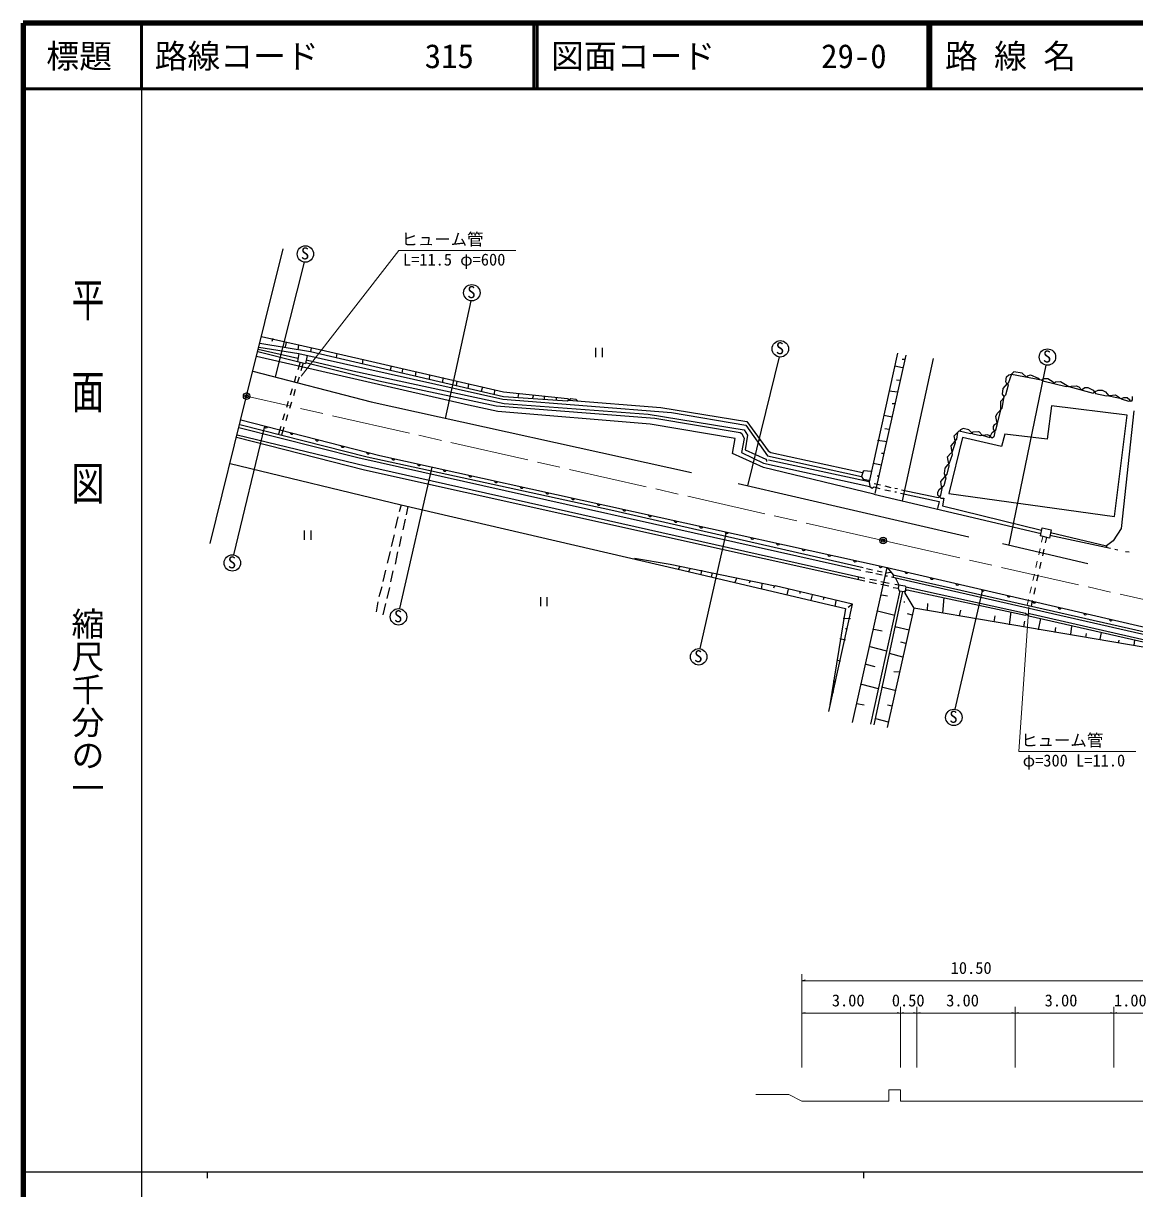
# Model space of a CAD drawing. Units: millimetres, scale not verified, with parts at other scales. Extents: x 40000 to 680000, y 20000 to 380000.
# Drawn here: x 40000 to 209281, y 202409 to 380000 of the extents above; entities that cross this region are included whole.
import ezdxf
from ezdxf.enums import TextEntityAlignment as Align

# ---------------------------------------------------------------- set-up
doc = ezdxf.new("R2010")
doc.units = ezdxf.units.MM
doc.header["$LTSCALE"] = 1000
doc.header["$PDMODE"] = 32
doc.header["$PDSIZE"] = 500
doc.linetypes.add('CHAIN', pattern=[18.5, 12, -1.5, 3.5, -1.5])
for name, color, linetype, lineweight in [('M-BGD', 7, 'Continuous', 25), ('M-BMK', 2, 'CHAIN', 13), ('M-BMK-SRVR', 3, 'Continuous', 25), ('M-STR-HTXT', 7, 'Continuous', 13), ('M-TTL', 2, 'Continuous', 140), ('M-TTL-BAND', 7, 'Continuous', 25), ('M-TTL-LINE', 7, 'Continuous', 50)]:
    doc.layers.add(name, color=color, linetype=linetype, lineweight=lineweight)
doc.layers.add('M-OTRS', color=6, linetype='Continuous')
doc.layers.add('M-TTL-TXT', color=7, linetype='Continuous')
doc.styles.add('@ＭＳ ゴシック', font='')
doc.styles.add('ＭＳ ゴシック', font='')
doc.styles.get('@ＭＳ ゴシック').set_extended_font_data('@MS Gothic')
doc.styles.get('ＭＳ ゴシック').set_extended_font_data('MS Gothic')

msp = doc.modelspace()

# ---------------------------------------------------------------- linework, layer by layer
at = {"layer": 'M-BGD'}
for p, q in [((82800, 343605), (78369, 326124)), ((108146, 337707), (104251, 319758)), ((76264, 332280), (86048, 330087)), ((75786, 330348), (81814, 328987)), ((75858, 330636), (81984, 329664)), ((76013, 331266), (83762, 330003)), ((78004, 331950), (77835, 331527)), ((80036, 331357), (79867, 330680)), ((81899, 330934), (81814, 330257)), ((83846, 330511), (83762, 330003)), ((127162, 330545), (127162, 329145)), ((128212, 329145), (128212, 330545)), ((107807, 321790), (75510, 329230)), ((75697, 329987), (81739, 328458)), ((81984, 329664), (81739, 328458)), ((81984, 329664), (113056, 322721)), ((83240, 329383), (82969, 328173)), ((83084, 328733), (90196, 327039)), ((83762, 330003), (113141, 323145)), ((86048, 330087), (113141, 323822)), ((87741, 329664), (87656, 329071)), ((91720, 328817), (91636, 328055)), ((155136, 329156), (150310, 309513)), ((173170, 329749), (168852, 310106)), ((174440, 329410), (169698, 308328)), ((178588, 328902), (173847, 307227)), ((173847, 328817), (174270, 328817)), ((74963, 327015), (92990, 322298)), ((81739, 328458), (82969, 328173)), ((82167, 328359), (81810, 327175)), ((82647, 328247), (82288, 327059)), ((83000, 328309), (94176, 325515)), ((90196, 327039), (113226, 322044)), ((96038, 327717), (95869, 327124)), ((97732, 327293), (97647, 326701)), ((99764, 326955), (99679, 326193)), ((172746, 327801), (173932, 327547)), ((195733, 327914), (190103, 300539)), ((190865, 326870), (190526, 326531)), ((192135, 326701), (190865, 326870)), ((81520, 326218), (81231, 325261)), ((81999, 326101), (81710, 325144)), ((94176, 325515), (112040, 321705)), ((101880, 326362), (101796, 325769)), ((103912, 326023), (103828, 325261)), ((106029, 325431), (105944, 324838)), ((107807, 325007), (107722, 324330)), ((173000, 325685), (173593, 325600)), ((189256, 324330), (189934, 325092)), ((189680, 325346), (189764, 326108)), ((189764, 325177), (189680, 325346)), ((189764, 326108), (190103, 326447)), ((189934, 325092), (189764, 325177)), ((190018, 325092), (189934, 325092)), ((189934, 325092), (190018, 324838)), ((190526, 326531), (190018, 325092)), ((190103, 326447), (190526, 326531)), ((190526, 326531), (195098, 325685)), ((192728, 326108), (192135, 326701)), ((192897, 326108), (192982, 326277)), ((192982, 326277), (193405, 326447)), ((193405, 326447), (194590, 325939)), ((194590, 325939), (194760, 325685)), ((195098, 325685), (195268, 325515)), ((195352, 325854), (195183, 325685)), ((195268, 325515), (198824, 324669)), ((195352, 325854), (196030, 325854)), ((196030, 325854), (196876, 325346)), ((196876, 325346), (196961, 325177)), ((196961, 325177), (197215, 325346)), ((197215, 325346), (197977, 325431)), ((197977, 325431), (199247, 324669)), ((80942, 324303), (80653, 323346)), ((81421, 324187), (81132, 323230)), ((109924, 324584), (109754, 323907)), ((111786, 324076), (111702, 323483)), ((113141, 323822), (122878, 322806)), ((115427, 323568), (115342, 322975)), ((117713, 323314), (117544, 322891)), ((171900, 323991), (173170, 323822)), ((189172, 323483), (189256, 324330)), ((189426, 323145), (189172, 323483)), ((189595, 323314), (189426, 323145)), ((190018, 324838), (189595, 323314)), ((198824, 324669), (200348, 324753)), ((199247, 324669), (202972, 323653)), ((200348, 324753), (200771, 324584)), ((200771, 324584), (201194, 324161)), ((201194, 324161), (201702, 324499)), ((201702, 324499), (202126, 324499)), ((202126, 324499), (202972, 324076)), ((202972, 324076), (203311, 323568)), ((202972, 323653), (203142, 323822)), ((203142, 323822), (203734, 324076)), ((203311, 323568), (205004, 323229)), ((203734, 324076), (204327, 324076)), ((204327, 324076), (204835, 323822)), ((204835, 323822), (205343, 323229)), ((205004, 323229), (206359, 323399)), ((205343, 323229), (207290, 322806)), ((206359, 323399), (206952, 322975)), ((80364, 322389), (80075, 321432)), ((80842, 322272), (80553, 321315)), ((92990, 322298), (141758, 311545)), ((112294, 320859), (107807, 321790)), ((112040, 321705), (136170, 319843)), ((113056, 322721), (138710, 320689)), ((113141, 323145), (122878, 322467)), ((113226, 322044), (135154, 320435)), ((119322, 323145), (119322, 322721)), ((121184, 322975), (121184, 322637)), ((122878, 322806), (123047, 322637)), ((122878, 322467), (123386, 322806)), ((123047, 322637), (123047, 322552)), ((123047, 322552), (137102, 321451)), ((123386, 322806), (124148, 322721)), ((124148, 322721), (124402, 322467)), ((137102, 321451), (150225, 319335)), ((172323, 322044), (172831, 322044)), ((189426, 322975), (188833, 322383)), ((188833, 322383), (188833, 321028)), ((189087, 321367), (189426, 323145)), ((196622, 321705), (195945, 316625)), ((208137, 320266), (196622, 321705)), ((206952, 322975), (206952, 322806)), ((207290, 322806), (207629, 322975)), ((207290, 322721), (207290, 322806)), ((208391, 322383), (207290, 322721)), ((207629, 322975), (208137, 322975)), ((208137, 322975), (208560, 322637)), ((208560, 322467), (208391, 322383)), ((208560, 322637), (208560, 322467)), ((208730, 322383), (208560, 322467)), ((208899, 322637), (208730, 322383)), ((208899, 323145), (208899, 322637)), ((79785, 320474), (79496, 319517)), ((80264, 320358), (79975, 319400)), ((135493, 318911), (112294, 320859)), ((135154, 320435), (149802, 318065)), ((136170, 319843), (149209, 317641)), ((138710, 320689), (150056, 318742)), ((171053, 320266), (172323, 320012)), ((188156, 320097), (188325, 320520)), ((188325, 319081), (188156, 320097)), ((188325, 320520), (189087, 321367)), ((188833, 321028), (188325, 319081)), ((206190, 304857), (208137, 320266)), ((209153, 320943), (207206, 302994)), ((76751, 318629), (71993, 299015)), ((72832, 318384), (90958, 313831)), ((72955, 318882), (92398, 313916)), ((79207, 318560), (78850, 317376)), ((79686, 318443), (79327, 317254)), ((148447, 316710), (135493, 318911)), ((149802, 318065), (150310, 317218)), ((150056, 318742), (153358, 314085)), ((150225, 319335), (153442, 314847)), ((171222, 318234), (171900, 318149)), ((181806, 317133), (182568, 317895)), ((182568, 317895), (184261, 317472)), ((182737, 318065), (182652, 317895)), ((183160, 318234), (182737, 318065)), ((184007, 318065), (183160, 318234)), ((184684, 317387), (184007, 318065)), ((187563, 317641), (188156, 318065)), ((187902, 318827), (187732, 318573)), ((187732, 318573), (187732, 318149)), ((187732, 318149), (187986, 317726)), ((188325, 319081), (187902, 318827)), ((188156, 318065), (188410, 318996)), ((188410, 318996), (188325, 319081)), ((72472, 316928), (91974, 311969)), ((72556, 317269), (92144, 312561)), ((148024, 314424), (148447, 316710)), ((149209, 317641), (149463, 317472)), ((149802, 316710), (149378, 314593)), ((149463, 317472), (149802, 316710)), ((150310, 317218), (149971, 315017)), ((152172, 316625), (152003, 316371)), ((170122, 316456), (171561, 316287)), ((183076, 316879), (180959, 308328)), ((182144, 316625), (181298, 315609)), ((181467, 314593), (181975, 316117)), ((181975, 316117), (181806, 317133)), ((182314, 317641), (182144, 316625)), ((189002, 315525), (183076, 316879)), ((184261, 317472), (184515, 317557)), ((184515, 317557), (184684, 317726)), ((184684, 317726), (185446, 317811)), ((185785, 317133), (184684, 317387)), ((185446, 317811), (185616, 317726)), ((185616, 317726), (186039, 317218)), ((186886, 317303), (185785, 317133)), ((186039, 317218), (187224, 316879)), ((187224, 317133), (186886, 317303)), ((187309, 316964), (187224, 317133)), ((187224, 316879), (187309, 316964)), ((187309, 317133), (187563, 317641)), ((187309, 316964), (187309, 317133)), ((187563, 316795), (187309, 316964)), ((187817, 316964), (187563, 316795)), ((187986, 317726), (187817, 316964)), ((189510, 317387), (189002, 315525)), ((195945, 316625), (189510, 317387)), ((152765, 312307), (148024, 314424)), ((149378, 314593), (152765, 312985)), ((149971, 315017), (153104, 313577)), ((153442, 314847), (153866, 314593)), ((153866, 314593), (167836, 311545)), ((170714, 314509), (171138, 314509)), ((180790, 313916), (181298, 314509)), ((181298, 315609), (181467, 314255)), ((181298, 314509), (181467, 314593)), ((71488, 312943), (97562, 306635)), ((90958, 313831), (167582, 296644)), ((92144, 312561), (168174, 295459)), ((92398, 313916), (129482, 305873)), ((152765, 312985), (168936, 309429)), ((153104, 313577), (153188, 313408)), ((153188, 313408), (153188, 313239)), ((153358, 314085), (167666, 310953)), ((168852, 310106), (153527, 313408)), ((169444, 312985), (170714, 312731)), ((180790, 312731), (180366, 312223)), ((180705, 311291), (181044, 312561)), ((181044, 312561), (180790, 313916)), ((180959, 312815), (180790, 312731)), ((181467, 314255), (180959, 312815)), ((91974, 311969), (168174, 295035)), ((102204, 312379), (97308, 290802)), ((169529, 308243), (152765, 312307)), ((167920, 311715), (167666, 310953)), ((167666, 310953), (167920, 310529)), ((168090, 311799), (167920, 311715)), ((169106, 311715), (168090, 311799)), ((170037, 311037), (170291, 311037)), ((179774, 310191), (180705, 311291)), ((180366, 312223), (180282, 311376)), ((180282, 311376), (180536, 310699)), ((148870, 309852), (184007, 301724)), ((167920, 310529), (168767, 310360)), ((168767, 310360), (168936, 309429)), ((168936, 309429), (169275, 309175)), ((169275, 309175), (169529, 309344)), ((169529, 309344), (170460, 309090)), ((169614, 309852), (170545, 309683)), ((171222, 309513), (172154, 309259)), ((172746, 309175), (173170, 309090)), ((180197, 309513), (179435, 308836)), ((179858, 309429), (179774, 310191)), ((179774, 308074), (180028, 309344)), ((180028, 309344), (179858, 309429)), ((180536, 310699), (180197, 309513)), ((169529, 308243), (195014, 302232)), ((171222, 308921), (172069, 308751)), ((172746, 308582), (173000, 308582)), ((173593, 308413), (179520, 307143)), ((173762, 308921), (179350, 307735)), ((179435, 308836), (179266, 308497)), ((179266, 308497), (179266, 308159)), ((179266, 308159), (179774, 307651)), ((179350, 307735), (179604, 307820)), ((179604, 307820), (179774, 308074)), ((179774, 307651), (180197, 307651)), ((180197, 307651), (180028, 306465)), ((180959, 308328), (206190, 304857)), ((97562, 306635), (97224, 305534)), ((97562, 306635), (139726, 296813)), ((98578, 306381), (98324, 305111)), ((129482, 305873), (167920, 297067)), ((179520, 307143), (179266, 306042)), ((180028, 306465), (195098, 302740)), ((97054, 304772), (96631, 303079)), ((98155, 304433), (97816, 302825)), ((82775, 302687), (82775, 301287)), ((83825, 301287), (83825, 302687)), ((96462, 302063), (96038, 300285)), ((147070, 302474), (143028, 284706)), ((194929, 301893), (195194, 303094)), ((195194, 303094), (196549, 302804)), ((196549, 302804), (196284, 301555)), ((196377, 301994), (205597, 300031)), ((196467, 302418), (205004, 300369)), ((207206, 302994), (206020, 301131)), ((97562, 301809), (97224, 300285)), ((189172, 300708), (202126, 297660)), ((196284, 301555), (194929, 301893)), ((195860, 301661), (195670, 300820)), ((206020, 301131), (205004, 300369)), ((205004, 300369), (205004, 300115)), ((95869, 299523), (95446, 297745)), ((96970, 299438), (96631, 297575)), ((133106, 298476), (138541, 297575)), ((195450, 299845), (195229, 298869)), ((206274, 299861), (206698, 299777)), ((207883, 299523), (208416, 299456)), ((95192, 296644), (94768, 294951)), ((138541, 297575), (154543, 294273)), ((139980, 297237), (139726, 296813)), ((139726, 296813), (165211, 290802)), ((141589, 296898), (141335, 296475)), ((143282, 296644), (143198, 296051)), ((166312, 273445), (171561, 297067)), ((168428, 296898), (169360, 296729)), ((171561, 297067), (172492, 295967)), ((195009, 297894), (194788, 296918)), ((96292, 296559), (95954, 294866)), ((144891, 296136), (144806, 295713)), ((148616, 295374), (148362, 294781)), ((150648, 294951), (150564, 294697)), ((167158, 295628), (167158, 295289)), ((168344, 296475), (169360, 296305)), ((168852, 294866), (169952, 294612)), ((168936, 295289), (169952, 295120)), ((169868, 296136), (170799, 295967)), ((170037, 296559), (170799, 296390)), ((170630, 294951), (171900, 294697)), ((171392, 295797), (171646, 295797)), ((172069, 296305), (171476, 296221)), ((172238, 295628), (236839, 280896)), ((172492, 295967), (172492, 295628)), ((172492, 295967), (244882, 279541)), ((172831, 295459), (173339, 294443)), ((194568, 295943), (194348, 294968)), ((94599, 294104), (94176, 292580)), ((95784, 294019), (95361, 292326)), ((152511, 294697), (152426, 293850)), ((154374, 294189), (154289, 293935)), ((166312, 291479), (154543, 294273)), ((156490, 293765), (156321, 292919)), ((158268, 293427), (158268, 293088)), ((173508, 293511), (169021, 273191)), ((173932, 293427), (169529, 273107)), ((170630, 294527), (171815, 294273)), ((172492, 294019), (173254, 293935)), ((172746, 294527), (174270, 294273)), ((173339, 294443), (173254, 293935)), ((173254, 293935), (173424, 293511)), ((173424, 293511), (174186, 293427)), ((174186, 293427), (174609, 293681)), ((174270, 294273), (174440, 294104)), ((174440, 294104), (174270, 293173)), ((174270, 293173), (175625, 290887)), ((174440, 294104), (192643, 290125)), ((174609, 293681), (192643, 289786)), ((186113, 293695), (181890, 275477)), ((194127, 293992), (193907, 293017)), ((94006, 291818), (93752, 290294)), ((95192, 291564), (94768, 289871)), ((118764, 292556), (118764, 291156)), ((119814, 291156), (119814, 292556)), ((160131, 292919), (159962, 292072)), ((161909, 292495), (161824, 292157)), ((162671, 275139), (166312, 291479)), ((163772, 291987), (163602, 291141)), ((166312, 291479), (165634, 290971)), ((170714, 292919), (171646, 292749)), ((174186, 291903), (174186, 291733)), ((177742, 291564), (177657, 290548)), ((180197, 292495), (180028, 290125)), ((193686, 292041), (193497, 291201)), ((165211, 290802), (162840, 276155)), ((170122, 290463), (172746, 289786)), ((175625, 290887), (171561, 272683)), ((174609, 290040), (175371, 289871)), ((219228, 283436), (175625, 290887)), ((182737, 290548), (182568, 289701)), ((187986, 289701), (187817, 288770)), ((190442, 290294), (190188, 288347)), ((192643, 290125), (193151, 289701)), ((192643, 289786), (193236, 290040)), ((193151, 289701), (219313, 283775)), ((193236, 290040), (244374, 278441)), ((164872, 289363), (165973, 289278)), ((165211, 287754), (165550, 287754)), ((172746, 288093), (174948, 287585)), ((192521, 288887), (192356, 288028)), ((194929, 289278), (194590, 287585)), ((197215, 287923), (197130, 287161)), ((199670, 288093), (199501, 286907)), ((164364, 286230), (165211, 286061)), ((169529, 287669), (170799, 287415)), ((201872, 286992), (201787, 286399)), ((204158, 287161), (203988, 286145)), ((206867, 285976), (206782, 285553)), ((209238, 285976), (209153, 285214)), ((168936, 285045), (171476, 284367)), ((173593, 285722), (174355, 285553)), ((163941, 282928), (164449, 282843)), ((171900, 284029), (173932, 283436)), ((168344, 282335), (169698, 281997)), ((172577, 281235), (173424, 281150)), ((163348, 279795), (163772, 279711)), ((167666, 279287), (170206, 278610)), ((170714, 278864), (172746, 278356)), ((163094, 278102), (163433, 278102)), ((166904, 276324), (168090, 276155)), ((171646, 276155), (172323, 275985)), ((169783, 274038), (171730, 273530))]:
    msp.add_line(p, q, dxfattribs=at)
at = {"layer": 'M-BGD', "lineweight": 13}
for p, q in [((158588, 220869), (158588, 235088)), ((158588, 234088), (159088, 234213)), ((158588, 234088), (211088, 234088)), ((158588, 229137), (159088, 229262)), ((158588, 229137), (173588, 229137)), ((173588, 229137), (173088, 229262)), ((173588, 220869), (173588, 230137)), ((173588, 220869), (173588, 230137)), ((173588, 220869), (173588, 230137)), ((173588, 229137), (174088, 229262)), ((173588, 229137), (176088, 229137)), ((176088, 229137), (175588, 229262)), ((176088, 220869), (176088, 230137)), ((176088, 229137), (176588, 229262)), ((176088, 229137), (191088, 229137)), ((191088, 229137), (190588, 229262)), ((191088, 220869), (191088, 230137)), ((191088, 220869), (191088, 230137)), ((191088, 229137), (191588, 229262)), ((191088, 229137), (206088, 229137)), ((206088, 229137), (205588, 229262)), ((206088, 220869), (206088, 230137)), ((206088, 220869), (206088, 230137)), ((206088, 229137), (206588, 229262)), ((206088, 229137), (211088, 229137)), ((156588, 216741), (151588, 216741)), ((158588, 215741), (156588, 216741)), ((173588, 217472), (171812, 217472)), ((171812, 217472), (171812, 215741)), ((173588, 215741), (173588, 217472)), ((171812, 215741), (158588, 215741)), ((173588, 215741), (176088, 215741)), ((176088, 215741), (191088, 215741)), ((191088, 215741), (206088, 215741)), ((206088, 215741), (211088, 215741))]:
    msp.add_line(p, q, dxfattribs=at)
at = {"layer": 'M-BGD'}
msp.add_lwpolyline([(73122, 319561), (94291, 314126), (171561, 297067), (244993, 280050)], dxfattribs=at)
for centre in [(82967, 344844), (108313, 338946), (155303, 330395), (195993, 329137), (71835, 297765), (97151, 289552), (142871, 283456), (181733, 274227)]:
    msp.add_circle(centre, 1250, dxfattribs=at)
for centre, start, end in [((77011, 318621), 178.28225, 332.92148), ((80885, 317626), 178.28225, 332.92148), ((84759, 316631), 178.28225, 332.92148), ((88634, 315637), 178.28225, 332.92148), ((92508, 314642), 178.28225, 332.92148), ((96398, 313719), 180.23074, 334.86998), ((100303, 312857), 180.23074, 334.86998), ((104209, 311994), 180.23074, 334.86998), ((108115, 311132), 180.23074, 334.86998), ((112021, 310270), 180.23074, 334.86998), ((115927, 309407), 180.23074, 334.86998), ((119833, 308545), 180.23074, 334.86998), ((123739, 307683), 180.23074, 334.86998), ((127645, 306820), 180.23074, 334.86998), ((131551, 305958), 180.23074, 334.86998), ((135457, 305096), 180.23074, 334.86998), ((139363, 304233), 180.23074, 334.86998), ((143269, 303371), 180.23074, 334.86998), ((147175, 302509), 180.23074, 334.86998), ((151081, 301646), 180.23074, 334.86998), ((154987, 300784), 180.23074, 334.86998), ((158893, 299922), 180.23074, 334.86998), ((162799, 299059), 180.23074, 334.86998), ((166705, 298197), 180.23074, 334.86998), ((170610, 297335), 180.23074, 334.86998), ((174510, 296442), 179.6327, 334.27193), ((178407, 295539), 179.6327, 334.27193), ((182303, 294636), 179.6327, 334.27193), ((186200, 293733), 179.6327, 334.27193), ((190097, 292829), 179.6327, 334.27193), ((193994, 291926), 179.6327, 334.27193), ((197890, 291023), 179.6327, 334.27193), ((201787, 290120), 179.6327, 334.27193), ((205684, 289217), 179.6327, 334.27193)]:
    msp.add_arc(centre, 256, start, end, dxfattribs=at)
at = {"layer": 'M-BMK'}
for q in [(74015, 323177), (268380, 279081)]:
    msp.add_line((170968, 301181), q, dxfattribs=at)
at = {"layer": 'M-BMK-SRVR'}
for p, q in [((74015, 323177), (79563, 345640)), ((68467, 300713), (74015, 323177))]:
    msp.add_line(p, q, dxfattribs=at)
for centre in [(74015, 323177), (170968, 301181)]:
    msp.add_circle(centre, 500, dxfattribs=at)
for p in [(74015, 323177), (170968, 301181)]:
    msp.add_point(p, dxfattribs=at)
at = {"layer": 'M-OTRS'}
msp.add_point((74015, 323177), dxfattribs=at)
at = {"layer": 'M-STR-HTXT'}
for p, q in [((97220, 345376), (82312, 326253)), ((97220, 345376), (115035, 345376)), ((195291, 301803), (195099, 300956)), ((194879, 299981), (194658, 299005)), ((194438, 298030), (194218, 297054)), ((193997, 296079), (193777, 295104)), ((193556, 294128), (193336, 293153)), ((193116, 292177), (192924, 291331)), ((193163, 291060), (191627, 269043)), ((191627, 269043), (209442, 269043))]:
    msp.add_line(p, q, dxfattribs=at)
at = {"layer": 'M-TTL'}
for p, q in [((40000, 380000), (40000, 20000)), ((680000, 380000), (40000, 380000))]:
    msp.add_line(p, q, dxfattribs=at)
at = {"layer": 'M-TTL-BAND'}
for p, q in [((58000, 370000), (58000, 20000)), ((40000, 205000), (579000, 205000)), ((68000, 205000), (68000, 204000)), ((168000, 205000), (168000, 204000))]:
    msp.add_line(p, q, dxfattribs=at)
at = {"layer": 'M-TTL-LINE'}
for p, q in [((58000, 380000), (58000, 370000)), ((117750, 380000), (117750, 370000)), ((118250, 380000), (118250, 370000)), ((177750, 380000), (177750, 370000)), ((178250, 380000), (178250, 370000)), ((40000, 370000), (680000, 370000))]:
    msp.add_line(p, q, dxfattribs=at)

# ---------------------------------------------------------------- texts
at = {"layer": 'M-BGD', "style": 'ＭＳ ゴシック'}
for p in [(82289, 343470), (107634, 337573), (154624, 329021), (195315, 327763), (71157, 296391), (96472, 288178), (142192, 282082), (181054, 272854)]:
    msp.add_text('S', height=1833, dxfattribs=at).set_placement(p, align=Align.BOTTOM_LEFT)
for s, p in [('10.50', (184372, 234588)), ('3.00', (165646, 229637)), ('0.50', (174784, 229637)), ('3.00', (183064, 229637)), ('3.00', (198064, 229637)), ('1.00', (208619, 229637))]:
    msp.add_text(s, height=1833, dxfattribs=at).set_placement(p, align=Align.BOTTOM_CENTER)
at = {"layer": 'M-STR-HTXT', "style": 'ＭＳ ゴシック'}
for s, p in [('ヒューム管', (97588, 345616)), ('L=11.5 φ=600', (97816, 342529)), ('ヒューム管', (191996, 269283)), ('φ=300 L=11.0', (192223, 266196))]:
    msp.add_text(s, height=1833, dxfattribs=at).set_placement(p, align=Align.BOTTOM_LEFT)
at = {"layer": 'M-TTL-BAND', "style": '@ＭＳ ゴシック', "width": 1.4}
msp.add_text('平  面  図', height=3666, rotation=270, dxfattribs=at).set_placement((49777, 306475), align=Align.MIDDLE_RIGHT)
at = {"layer": 'M-TTL-BAND', "style": '@ＭＳ ゴシック'}
msp.add_text('縮尺千分の一', height=3666, rotation=270, dxfattribs=at).set_placement((49777, 261030), align=Align.MIDDLE_RIGHT)
at = {"layer": 'M-TTL-TXT', "style": 'ＭＳ ゴシック'}
msp.add_text('標題', height=3666, dxfattribs=at).set_placement((48500, 375000), align=Align.MIDDLE_CENTER)
for s, p in [('路線コード', (60000, 375000)), ('315', (101142, 375000)), ('図面コード', (120380, 375000)), ('29-0', (161521, 375000)), ('路 線 名', (180380, 375000))]:
    msp.add_text(s, height=3666, dxfattribs=at).set_placement(p, align=Align.MIDDLE_LEFT)

doc.saveas('drawing.dxf')
